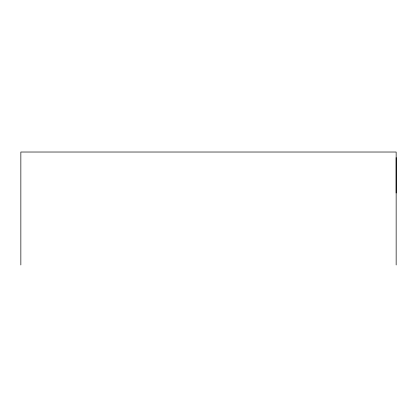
<?xml version="1.0" encoding="UTF-8"?>
<svg xmlns="http://www.w3.org/2000/svg" width="417" height="417" viewBox="0 0 417 417"><rect width="100%" height="100%" fill="white"/><g stroke="black" fill="none" stroke-linecap="round" stroke-linejoin="round"><path stroke-width="0.63" d="M396.15 193.014L396.15 157.569M396.15 264.977L396.15 152.023L20.85 152.023L20.85 264.977"/></g></svg>
